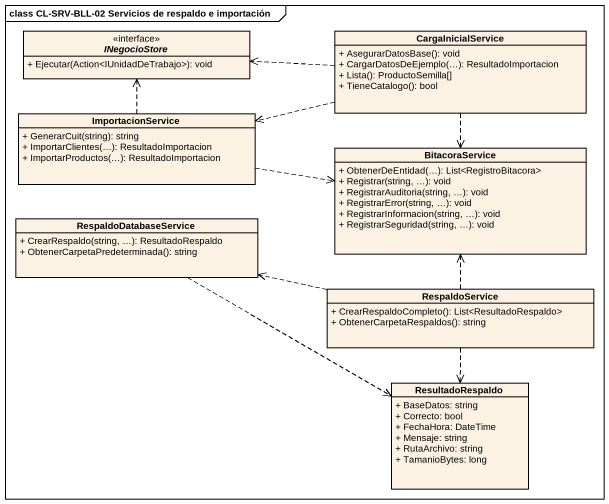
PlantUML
@startuml
mainframe class CL-SRV-BLL-02 Servicios de respaldo e importación
hide circle
hide empty members
skinparam classAttributeIconSize 0
interface INegocioStore {
  + Ejecutar(Action<IUnidadDeTrabajo>): void
}
class CargaInicialService {
  + AsegurarDatosBase(): void
  + CargarDatosDeEjemplo(…): ResultadoImportacion
  + Lista(): ProductoSemilla[]
  + TieneCatalogo(): bool
}
class ImportacionService {
  + GenerarCuit(string): string
  + ImportarClientes(…): ResultadoImportacion
  + ImportarProductos(…): ResultadoImportacion
}
class BitacoraService {
  + ObtenerDeEntidad(…): List<RegistroBitacora>
  + Registrar(string, …): void
  + RegistrarAuditoria(string, …): void
  + RegistrarError(string, …): void
  + RegistrarInformacion(string, …): void
  + RegistrarSeguridad(string, …): void
}
class RespaldoDatabaseService {
  + CrearRespaldo(string, …): ResultadoRespaldo
  + ObtenerCarpetaPredeterminada(): string
}
class RespaldoService {
  + CrearRespaldoCompleto(): List<ResultadoRespaldo>
  + ObtenerCarpetaRespaldos(): string
}
class ResultadoRespaldo {
  + BaseDatos: string
  + Correcto: bool
  + FechaHora: DateTime
  + Mensaje: string
  + RutaArchivo: string
  + TamanioBytes: long
}
CargaInicialService .left.> INegocioStore
CargaInicialService .left.> ImportacionService
CargaInicialService ..> BitacoraService
ImportacionService .up.> INegocioStore
ImportacionService .right.> BitacoraService
RespaldoDatabaseService .right.> ResultadoRespaldo
RespaldoService .up.> BitacoraService
RespaldoService .left.> RespaldoDatabaseService
RespaldoService ..> ResultadoRespaldo
@enduml
